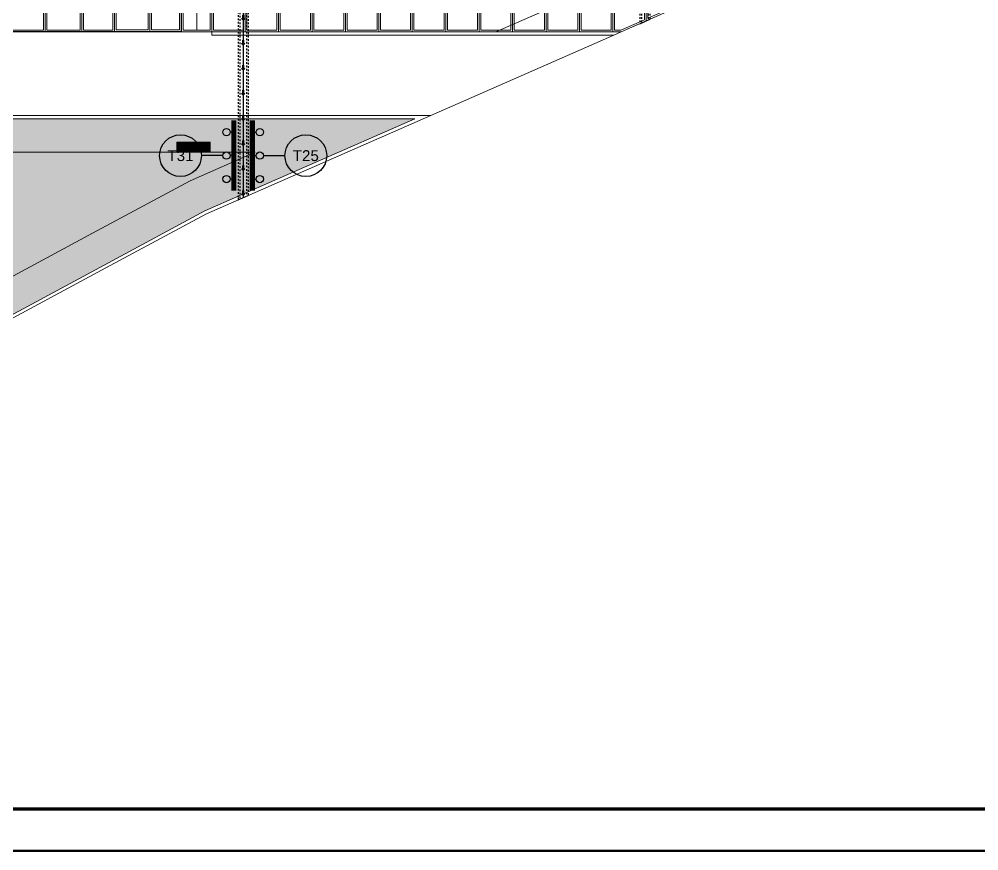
# Model space of a CAD drawing. Header units: metres. Extents: x 349703 to 349913, y 9282546 to 9282694.
# Drawn here: x 349760.4 to 349817.8, y 9282546 to 9282595.7 of the extents above; entities that cross this region are included whole.
import ezdxf
from ezdxf.enums import TextEntityAlignment as Align

# ---------------------------------------------------------------- set-up
doc = ezdxf.new("R2010")
doc.units = ezdxf.units.M
doc.header["$LTSCALE"] = 0.25
doc.linetypes.add('01 nivel$0$HIDDEN2', pattern=[0.1875, 0.125, -0.0625])
for name, color, linetype, lineweight in [('.', 7, 'Continuous', 0), ('0_ CUNETAS', 160, 'Continuous', 5), ('AREA-VERDE', 3, 'CONTINUOUS', 9), ('ARQ-FONDO', 253, 'CONTINUOUS', 9), ('CUNETAS-RED', 5, 'CONTINUOUS', 18), ('LLORAD-SIMB', 1, 'CONTINUOUS', 25), ('LLORAD-TEXTO', 1, 'CONTINUOUS', 25), ('LLORAD-TRAMO', 1, 'CONTINUOUS', 70), ('MARCO', 7, 'CONTINUOUS', 50)]:
    doc.layers.add(name, color=color, linetype=linetype, lineweight=lineweight)
doc.styles.get("Standard").update_dxf_attribs({"font": 'arial.ttf'})

# ---------------------------------------------------------------- blocks, each defined once
blk = doc.blocks.new('PISO ENTRADA')
at = {"layer": 'ARQ-FONDO', "lineweight": 0}
for points in [[(349854.199, 9282596.99), (349850.213, 9282600.335), (349850.213, 9282601.756), (349839.419, 9282601.756), (349839.419, 9282600.335), (349835.433, 9282596.99), (349835.433, 9282594.99), (349854.197, 9282594.99), (349854.197, 9282596.99)], [(349839.439, 9282600.325), (349837.902, 9282599.036)]]:
    blk.add_lwpolyline(points, dxfattribs=at)
blk.add_lwpolyline([(349854.177, 9282596.982), (349850.193, 9282600.325), (349850.193, 9282601.736), (349839.439, 9282601.736), (349839.439, 9282600.325), (349835.453, 9282596.981), (349835.453, 9282595.01), (349854.177, 9282595.01)], close=True, dxfattribs=at)
at = {"layer": 'ARQ-FONDO', "flags": 128}
for points in [[(349839.439, 9282601.736), (349841.639, 9282601.736), (349841.639, 9282599.036), (349839.439, 9282599.036)], [(349841.639, 9282601.736), (349843.839, 9282601.736), (349843.839, 9282599.036), (349841.639, 9282599.036)], [(349843.839, 9282601.736), (349846.039, 9282601.736), (349846.039, 9282599.036), (349843.839, 9282599.036)], [(349846.039, 9282601.736), (349848.239, 9282601.736), (349848.239, 9282599.036), (349846.039, 9282599.036)], [(349848.239, 9282601.736), (349850.193, 9282601.736), (349850.193, 9282599.036), (349848.239, 9282599.036)], [(349838.177, 9282599.136), (349839.339, 9282600.111), (349839.339, 9282599.136)], [(349851.456, 9282599.136), (349850.293, 9282600.111), (349850.293, 9282599.136)], [(349839.439, 9282599.036), (349841.639, 9282599.036), (349841.639, 9282596.336), (349839.439, 9282596.336)], [(349841.639, 9282599.036), (349843.839, 9282599.036), (349843.839, 9282596.336), (349841.639, 9282596.336)], [(349843.839, 9282599.036), (349846.039, 9282599.036), (349846.039, 9282596.336), (349843.839, 9282596.336)], [(349846.039, 9282599.036), (349848.239, 9282599.036), (349848.239, 9282596.336), (349846.039, 9282596.336)], [(349848.239, 9282599.036), (349850.193, 9282599.036), (349850.193, 9282596.336), (349848.239, 9282596.336)], [(349839.439, 9282596.336), (349841.639, 9282596.336), (349841.639, 9282595.01), (349839.439, 9282595.01)], [(349841.639, 9282596.336), (349843.839, 9282596.336), (349843.839, 9282595.01), (349841.639, 9282595.01)], [(349843.839, 9282596.336), (349846.039, 9282596.336), (349846.039, 9282595.01), (349843.839, 9282595.01)], [(349846.039, 9282596.336), (349848.239, 9282596.336), (349848.239, 9282595.01), (349846.039, 9282595.01)], [(349848.239, 9282596.336), (349850.193, 9282596.336), (349850.193, 9282595.01), (349848.239, 9282595.01)]]:
    blk.add_lwpolyline(points, close=True, dxfattribs=at)
for points in [[(349839.539, 9282601.636), (349841.539, 9282601.636), (349841.539, 9282599.136), (349839.539, 9282599.136), (349839.539, 9282601.636)], [(349841.739, 9282601.636), (349843.739, 9282601.636), (349843.739, 9282599.136), (349841.739, 9282599.136), (349841.739, 9282601.636)], [(349843.939, 9282601.636), (349845.939, 9282601.636), (349845.939, 9282599.136), (349843.939, 9282599.136), (349843.939, 9282601.636)], [(349846.139, 9282601.636), (349848.139, 9282601.636), (349848.139, 9282599.136), (349846.139, 9282599.136), (349846.139, 9282601.636)], [(349848.339, 9282601.636), (349850.093, 9282601.636), (349850.093, 9282599.136), (349848.339, 9282599.136), (349848.339, 9282601.636)], [(349839.439, 9282599.036), (349837.902, 9282599.036)], [(349839.539, 9282598.936), (349841.539, 9282598.936), (349841.539, 9282596.436), (349839.539, 9282596.436), (349839.539, 9282598.936)], [(349841.739, 9282598.936), (349843.739, 9282598.936), (349843.739, 9282596.436), (349841.739, 9282596.436), (349841.739, 9282598.936)], [(349843.939, 9282598.936), (349845.939, 9282598.936), (349845.939, 9282596.436), (349843.939, 9282596.436), (349843.939, 9282598.936)], [(349846.139, 9282598.936), (349848.139, 9282598.936), (349848.139, 9282596.436), (349846.139, 9282596.436), (349846.139, 9282598.936)], [(349848.339, 9282598.936), (349850.093, 9282598.936), (349850.093, 9282596.436), (349848.339, 9282596.436), (349848.339, 9282598.936)], [(349850.193, 9282599.036), (349851.73, 9282599.036)], [(349839.539, 9282596.236), (349841.539, 9282596.236), (349841.539, 9282595.09), (349839.539, 9282595.09), (349839.539, 9282596.236)], [(349841.739, 9282596.236), (349843.739, 9282596.236), (349843.739, 9282595.09), (349841.739, 9282595.09), (349841.739, 9282596.236)], [(349843.939, 9282596.236), (349845.939, 9282596.236), (349845.939, 9282595.09), (349843.939, 9282595.09), (349843.939, 9282596.236)], [(349846.139, 9282596.236), (349848.139, 9282596.236), (349848.139, 9282595.09), (349846.139, 9282595.09), (349846.139, 9282596.236)], [(349848.339, 9282596.236), (349850.093, 9282596.236), (349850.093, 9282595.09), (349848.339, 9282595.09), (349848.339, 9282596.236)]]:
    blk.add_lwpolyline(points, dxfattribs=at)
at = {"layer": 'ARQ-FONDO'}
for points in [[(349837.339, 9282598.563), (349837.339, 9282596.436), (349837.339, 9282596.336), (349839.439, 9282596.336), (349839.439, 9282599.036), (349837.902, 9282599.036), (349837.339, 9282598.563)], [(349852.293, 9282598.563), (349852.293, 9282596.436), (349852.293, 9282596.336), (349850.193, 9282596.336), (349850.193, 9282599.036), (349851.73, 9282599.036), (349852.293, 9282598.563)], [(349837.339, 9282598.563), (349837.339, 9282596.336), (349835.453, 9282596.336), (349835.453, 9282596.981), (349837.339, 9282598.563)], [(349852.293, 9282598.563), (349852.293, 9282596.336), (349854.179, 9282596.336), (349854.179, 9282596.981), (349852.293, 9282598.563)]]:
    blk.add_lwpolyline(points, dxfattribs=at)
for points in [[(349837.439, 9282598.496), (349837.439, 9282596.436), (349839.339, 9282596.436), (349839.339, 9282598.936), (349837.975, 9282598.936)], [(349837.239, 9282598.349), (349837.239, 9282596.436), (349835.553, 9282596.436), (349835.553, 9282596.934)], [(349852.393, 9282598.349), (349852.393, 9282596.436), (349854.079, 9282596.436), (349854.079, 9282596.934)], [(349837.339, 9282596.336), (349839.439, 9282596.336), (349839.439, 9282595.01), (349837.339, 9282595.01)], [(349852.293, 9282596.336), (349850.193, 9282596.336), (349850.193, 9282595.01), (349852.293, 9282595.01)], [(349837.239, 9282596.236), (349835.553, 9282596.236), (349835.553, 9282595.11), (349837.239, 9282595.11)], [(349837.439, 9282596.236), (349839.339, 9282596.236), (349839.339, 9282595.11), (349837.439, 9282595.11)], [(349852.193, 9282596.236), (349850.293, 9282596.236), (349850.293, 9282595.11), (349852.193, 9282595.11)], [(349852.393, 9282596.236), (349854.079, 9282596.236), (349854.079, 9282595.11), (349852.393, 9282595.11)]]:
    blk.add_lwpolyline(points, close=True, dxfattribs=at)
blk = doc.blocks.new('vereda2298')
at = {"layer": 'ARQ-FONDO', "lineweight": 0, "elevation": -261.841}
blk.add_lwpolyline([(349787.408, 9282415.076), (349787.408, 9282413.076), (349804.401, 9282413.076), (349811.899, 9282413.076), (349815.09, 9282414.47), (349819.638, 9282416.455), (349820.733, 9282416.933), (349826.638, 9282418.69), (349831.496, 9282418.053), (349831.496, 9282419.842), (349819.989, 9282419.842), (349819.702, 9282419.757), (349808.98, 9282415.076), (349787.408, 9282415.076)], dxfattribs=at)
at = {"layer": 'ARQ-FONDO', "elevation": -261.841}
for points in [[(349817.409, 9282418.755), (349817.409, 9282415.482), (349819.409, 9282416.355), (349819.409, 9282419.629), (349817.409, 9282418.755)], [(349819.409, 9282419.629), (349819.409, 9282416.355), (349820.733, 9282416.933), (349821.409, 9282417.134), (349821.409, 9282419.842), (349819.989, 9282419.842), (349819.409, 9282419.629)], [(349821.409, 9282419.842), (349821.409, 9282417.134), (349823.409, 9282417.729), (349823.409, 9282419.842), (349821.409, 9282419.842)], [(349823.409, 9282419.842), (349823.409, 9282417.729), (349825.409, 9282418.324), (349825.409, 9282419.842), (349823.409, 9282419.842)], [(349825.409, 9282419.842), (349825.409, 9282418.324), (349826.638, 9282418.69), (349827.409, 9282418.589), (349827.409, 9282419.842), (349825.409, 9282419.842)], [(349827.409, 9282419.842), (349827.409, 9282418.589), (349829.409, 9282418.327), (349829.409, 9282419.842), (349827.409, 9282419.842)], [(349829.409, 9282419.842), (349829.409, 9282418.327), (349831.496, 9282418.053), (349831.496, 9282419.843), (349829.409, 9282419.842)], [(349815.409, 9282417.882), (349815.409, 9282414.609), (349817.409, 9282415.482), (349817.409, 9282418.755), (349815.409, 9282417.882)], [(349813.409, 9282417.009), (349813.409, 9282413.736), (349815.409, 9282414.609), (349815.409, 9282417.882), (349813.409, 9282417.009)], [(349811.409, 9282416.136), (349811.409, 9282413.076), (349811.899, 9282413.076), (349813.409, 9282413.736), (349813.409, 9282417.009), (349811.409, 9282416.136)], [(349809.409, 9282415.263), (349809.409, 9282413.076), (349811.409, 9282413.076), (349811.409, 9282416.136), (349809.409, 9282415.263)], [(349787.408, 9282415.076), (349787.408, 9282413.076), (349789.408, 9282413.076), (349789.408, 9282415.076), (349787.408, 9282415.076)], [(349789.408, 9282415.075), (349789.408, 9282413.076), (349791.408, 9282413.076), (349791.408, 9282415.076), (349789.408, 9282415.075)], [(349791.408, 9282415.075), (349791.408, 9282413.076), (349793.408, 9282413.076), (349793.408, 9282415.076), (349791.408, 9282415.075)], [(349793.408, 9282415.075), (349793.408, 9282413.076), (349795.408, 9282413.076), (349795.408, 9282415.076), (349793.408, 9282415.075)], [(349795.408, 9282415.075), (349795.408, 9282413.076), (349797.408, 9282413.076), (349797.408, 9282415.076), (349795.408, 9282415.075)], [(349797.408, 9282415.075), (349797.408, 9282413.076), (349799.408, 9282413.076), (349799.408, 9282415.076), (349797.408, 9282415.075)], [(349799.408, 9282415.075), (349799.408, 9282413.076), (349801.408, 9282413.076), (349801.408, 9282415.076), (349799.408, 9282415.075)], [(349801.408, 9282415.075), (349801.408, 9282413.076), (349803.408, 9282413.076), (349803.408, 9282415.076), (349801.408, 9282415.075)], [(349803.408, 9282415.075), (349803.408, 9282413.076), (349805.408, 9282413.076), (349805.408, 9282415.076), (349803.408, 9282415.075)], [(349805.408, 9282415.075), (349805.408, 9282413.076), (349807.408, 9282413.076), (349807.409, 9282415.076), (349805.408, 9282415.075)], [(349807.409, 9282415.075), (349807.409, 9282413.076), (349809.409, 9282413.076), (349809.409, 9282415.263), (349808.98, 9282415.076), (349807.409, 9282415.075)]]:
    blk.add_lwpolyline(points, dxfattribs=at)
for points in [[(349817.509, 9282418.69), (349817.509, 9282415.635), (349819.309, 9282416.421), (349819.309, 9282419.476)], [(349819.509, 9282419.559), (349819.509, 9282416.508), (349820.699, 9282417.028), (349821.309, 9282417.209), (349821.309, 9282419.742), (349820.006, 9282419.742)], [(349821.509, 9282419.742), (349821.509, 9282417.268), (349823.309, 9282417.804), (349823.309, 9282419.742)], [(349823.509, 9282419.742), (349823.509, 9282417.863), (349825.309, 9282418.399), (349825.309, 9282419.742)], [(349825.509, 9282419.742), (349825.509, 9282418.458), (349826.63, 9282418.792), (349827.309, 9282418.703), (349827.309, 9282419.742)], [(349827.509, 9282419.742), (349827.509, 9282418.677), (349829.309, 9282418.441), (349829.309, 9282419.742)], [(349829.509, 9282419.742), (349829.509, 9282418.415), (349831.396, 9282418.167), (349831.396, 9282419.743)], [(349815.509, 9282417.817), (349815.509, 9282414.762), (349817.309, 9282415.547), (349817.309, 9282418.603)], [(349813.509, 9282416.944), (349813.509, 9282413.888), (349815.309, 9282414.674), (349815.309, 9282417.729)], [(349811.509, 9282416.07), (349811.509, 9282413.176), (349811.878, 9282413.176), (349813.309, 9282413.801), (349813.309, 9282416.856)], [(349809.509, 9282415.197), (349809.509, 9282413.176), (349811.309, 9282413.176), (349811.309, 9282415.983)], [(349787.508, 9282414.976), (349787.508, 9282413.176), (349789.308, 9282413.176), (349789.308, 9282414.976)], [(349789.508, 9282414.975), (349789.508, 9282413.176), (349791.308, 9282413.176), (349791.308, 9282414.976)], [(349791.508, 9282414.975), (349791.508, 9282413.176), (349793.308, 9282413.176), (349793.308, 9282414.976)], [(349793.508, 9282414.975), (349793.508, 9282413.176), (349795.308, 9282413.176), (349795.308, 9282414.976)], [(349795.508, 9282414.975), (349795.508, 9282413.176), (349797.308, 9282413.176), (349797.308, 9282414.976)], [(349797.508, 9282414.975), (349797.508, 9282413.176), (349799.308, 9282413.176), (349799.308, 9282414.976)], [(349799.508, 9282414.975), (349799.508, 9282413.176), (349801.308, 9282413.176), (349801.308, 9282414.976)], [(349801.508, 9282414.975), (349801.508, 9282413.176), (349803.308, 9282413.176), (349803.308, 9282414.976)], [(349803.508, 9282414.975), (349803.508, 9282413.176), (349805.308, 9282413.176), (349805.308, 9282414.976)], [(349805.508, 9282414.975), (349805.508, 9282413.176), (349807.308, 9282413.176), (349807.309, 9282414.976)], [(349807.509, 9282414.975), (349807.509, 9282413.176), (349809.309, 9282413.176), (349809.309, 9282415.11), (349809.001, 9282414.976)]]:
    blk.add_lwpolyline(points, close=True, dxfattribs=at)
blk = doc.blocks.new('*U2193')
at = {"layer": '.', "lineweight": 30}
h = blk.add_hatch(color=1, dxfattribs=at)
h.dxf.hatch_style = 1
h.paths.add_polyline_path([(-0.025, -0.05), (-0.1, -0.05), (0, -0.15), (0.1, -0.05), (0.025, -0.05), (0.025, 0.15), (-0.025, 0.15)])
at = {"layer": '0_ CUNETAS', "color": 1, "lineweight": 30}
blk.add_lwpolyline([(-0.1, -0.05), (-0.025, -0.05), (-0.025, 0.15), (0.025, 0.15), (0.025, -0.05), (0.1, -0.05), (0, -0.15)], close=True, dxfattribs=at)
blk = doc.blocks.new('*U2190')
at = {"layer": '0_ CUNETAS', "color": 0, "linetype": 'ByBlock', "lineweight": -2, "transparency": 16777216}
for p in [(0, 10.5), (0, 9), (0, 7.5), (0, 6), (0, 4.5), (0, 3), (0, 1.5), (0, 0)]:
    blk.add_blockref('*U2193', p, dxfattribs=at)
blk = doc.blocks.new('drenaje')
at = {"layer": 'CUNETAS-RED', "linetype": '01 nivel$0$HIDDEN2', "lineweight": 30}
for p, q in [((55.365, -34.147), (55.365, -90.47)), ((55.465, -34.189), (55.465, -90.556)), ((55.865, -34.354), (55.865, -90.38)), ((55.965, -34.396), (55.965, -90.337)), ((79.395, -69.071), (79.395, -80.061)), ((79.495, -69.071), (79.495, -80.017)), ((79.895, -69.071), (79.895, -79.842)), ((79.995, -69.071), (79.995, -79.799)), ((55.365, -90.599), (55.965, -90.337)), ((55.365, -90.47), (55.365, -90.599))]:
    blk.add_line(p, q, dxfattribs=at)
at = {"layer": 'CUNETAS-RED', "lineweight": 30, "flags": 128}
blk.add_lwpolyline([(79.395, -80.061), (79.995, -79.799)], dxfattribs=at)
at = {"layer": 'CUNETAS-RED', "lineweight": 0}
blk.add_blockref('*U2190', (55.662, -90.197), dxfattribs=at)
blk = doc.blocks.new('BANCA PATIOS')
at = {"layer": 'ARQ-FONDO', "flags": 128}
for points in [[(348211.586, 9282636.853), (348213.586, 9282636.853), (348213.586, 9282637.453), (348211.586, 9282637.453), (348211.586, 9282636.853)], [(348211.636, 9282637.453), (348211.636, 9282636.853)], [(348211.686, 9282637.453), (348211.686, 9282636.853)], [(348211.736, 9282637.453), (348211.736, 9282636.853)], [(348211.786, 9282637.453), (348211.786, 9282636.853)], [(348211.836, 9282637.453), (348211.836, 9282636.853)], [(348211.886, 9282637.453), (348211.886, 9282636.853)], [(348211.936, 9282637.453), (348211.936, 9282636.853)], [(348211.986, 9282637.453), (348211.986, 9282636.853)], [(348212.036, 9282637.453), (348212.036, 9282636.853)], [(348212.086, 9282637.453), (348212.086, 9282636.853)], [(348212.136, 9282637.453), (348212.136, 9282636.853)], [(348212.186, 9282637.453), (348212.186, 9282636.853)], [(348212.236, 9282637.453), (348212.236, 9282636.853)], [(348212.286, 9282637.453), (348212.286, 9282636.853)], [(348212.336, 9282637.453), (348212.336, 9282636.853)], [(348212.386, 9282637.453), (348212.386, 9282636.853)], [(348212.436, 9282637.453), (348212.436, 9282636.853)], [(348212.486, 9282637.453), (348212.486, 9282636.853)], [(348212.536, 9282637.453), (348212.536, 9282636.853)], [(348212.586, 9282637.453), (348212.586, 9282636.853)], [(348212.636, 9282637.453), (348212.636, 9282636.853)], [(348212.686, 9282637.453), (348212.686, 9282636.853)], [(348212.736, 9282637.453), (348212.736, 9282636.853)], [(348212.786, 9282637.453), (348212.786, 9282636.853)], [(348212.836, 9282637.453), (348212.836, 9282636.853)], [(348212.886, 9282637.453), (348212.886, 9282636.853)], [(348212.936, 9282637.453), (348212.936, 9282636.853)], [(348212.986, 9282637.453), (348212.986, 9282636.853)], [(348213.036, 9282637.453), (348213.036, 9282636.853)], [(348213.086, 9282637.453), (348213.086, 9282636.853)], [(348213.136, 9282637.453), (348213.136, 9282636.853)], [(348213.186, 9282637.453), (348213.186, 9282636.853)], [(348213.236, 9282637.453), (348213.236, 9282636.853)], [(348213.286, 9282637.453), (348213.286, 9282636.853)], [(348213.336, 9282637.453), (348213.336, 9282636.853)], [(348213.386, 9282637.453), (348213.386, 9282636.853)], [(348213.436, 9282637.453), (348213.436, 9282636.853)], [(348213.486, 9282637.453), (348213.486, 9282636.853)], [(348213.536, 9282637.453), (348213.536, 9282636.853)]]:
    blk.add_lwpolyline(points, dxfattribs=at)

msp = doc.modelspace()

# ---------------------------------------------------------------- hatches: boundary and pattern name
at = {"layer": 'AREA-VERDE', "lineweight": 0, "true_color": 0xc4e4b2, "transparency": 33554687}
h = msp.add_hatch(color=3, dxfattribs=at)
h.dxf.hatch_style = 1
h.paths.add_polyline_path([(349784.097, 9282589.79), (349737.205, 9282589.79, 0.354782), (349731.161, 9282584.633), (349731.161, 9282564.238), (349738.751, 9282566.626), (349745.829, 9282570.439), (349765.763, 9282581.178), (349771.534, 9282584.287)])
h.paths.add_polyline_path([(349774.546, 9282587.79), (349770.657, 9282586.086), (349764.815, 9282582.938), (349744.88, 9282572.2), (349737.97, 9282568.477), (349733.161, 9282566.964), (349733.161, 9282584.432, -0.342532), (349737.232, 9282587.79)], flags=16)
at = {"layer": 'AREA-VERDE', "lineweight": 0, "true_color": 0xc4e4b2, "transparency": 33554610}
h = msp.add_hatch(color=3, dxfattribs=at)
h.dxf.hatch_style = 1
h.paths.add_polyline_path([(349770.657, 9282586.086), (349774.546, 9282587.79), (349737.232, 9282587.79, 0.342532), (349733.161, 9282584.432), (349733.161, 9282566.964), (349737.97, 9282568.477), (349744.88, 9282572.2), (349764.815, 9282582.938)])

# ---------------------------------------------------------------- linework, layer by layer
at = {"layer": 'ARQ-FONDO', "lineweight": 30}
msp.add_lwpolyline([(349782.304, 9282643.217), (349782.304, 9282641.638), (349782.097, 9282641.431), (349774.01, 9282641.431), (349773.812, 9282641.233), (349773.821, 9282585.07)], dxfattribs=at)
at = {"layer": 'ARQ-FONDO', "flags": 128}
msp.add_lwpolyline([(349771.943, 9282596.989), (349771.943, 9282594.99), (349788.936, 9282594.99), (349796.433, 9282594.99), (349799.625, 9282596.383), (349804.173, 9282598.369), (349805.268, 9282598.847), (349811.173, 9282600.604), (349816.03, 9282599.967), (349816.03, 9282601.756), (349804.523, 9282601.756), (349804.236, 9282601.67), (349793.515, 9282596.989), (349771.943, 9282596.99)], dxfattribs=at)
at = {"layer": 'ARQ-FONDO', "elevation": 261.841, "flags": 128}
msp.add_lwpolyline([(349804.523, 9282601.756), (349804.236, 9282601.67), (349788.936, 9282594.99)], dxfattribs=at)
at = {"layer": 'ARQ-FONDO'}
for points in [[(349771.943, 9282596.336), (349770.136, 9282596.336), (349770.136, 9282594.99), (349771.943, 9282594.99)], [(349771.843, 9282596.236), (349770.236, 9282596.236), (349770.236, 9282595.09), (349771.843, 9282595.09)]]:
    msp.add_lwpolyline(points, close=True, dxfattribs=at)
for points in [[(349771.039, 9282596.236), (349771.039, 9282595.09)], [(349730.961, 9282594.99), (349796.434, 9282594.99)], [(349771.943, 9282594.99), (349771.943, 9282594.79)], [(349771.943, 9282594.79), (349796.009, 9282594.79)], [(349785.052, 9282589.99), (349796.009, 9282594.79)], [(349796.009, 9282594.79), (349796.434, 9282594.99)], [(349730.961, 9282563.966), (349730.997, 9282563.977), (349731.161, 9282564.028), (349738.829, 9282566.441), (349745.924, 9282570.263), (349765.858, 9282581.002), (349771.622, 9282584.107), (349785.052, 9282589.99)], [(349731.161, 9282564.238), (349738.751, 9282566.626), (349745.829, 9282570.439), (349765.763, 9282581.178), (349771.534, 9282584.287), (349784.097, 9282589.79)], [(349737.203, 9282589.99), (349785.052, 9282589.99)], [(349737.203, 9282589.79), (349784.097, 9282589.79)], [(349733.161, 9282566.964), (349737.97, 9282568.477), (349744.88, 9282572.2), (349764.815, 9282582.938), (349770.657, 9282586.086), (349774.546, 9282587.79)], [(349737.203, 9282587.79), (349774.546, 9282587.79)]]:
    msp.add_lwpolyline(points, dxfattribs=at)
at = {"layer": 'LLORAD-SIMB'}
for p, q in [((349773.27, 9282588.988), (349773.04, 9282588.988)), ((349774.37, 9282588.988), (349774.6, 9282588.988)), ((349773.27, 9282587.585), (349773.04, 9282587.585)), ((349774.37, 9282587.585), (349774.6, 9282587.585)), ((349773.27, 9282586.182), (349773.04, 9282586.182)), ((349774.37, 9282586.182), (349774.6, 9282586.182))]:
    msp.add_line(p, q, dxfattribs=at)
for centre in [(349772.82, 9282588.988), (349774.82, 9282588.988), (349772.82, 9282587.585), (349774.82, 9282587.585), (349772.82, 9282586.182), (349774.82, 9282586.182)]:
    msp.add_circle(centre, 0.22, dxfattribs=at)
at = {"layer": 'LLORAD-TEXTO'}
for p, q in [((349772.57, 9282587.585), (349771.32, 9282587.585)), ((349775.07, 9282587.585), (349776.32, 9282587.585))]:
    msp.add_line(p, q, dxfattribs=at)
for centre in [(349770.07, 9282587.585), (349777.57, 9282587.585)]:
    msp.add_circle(centre, 1.25, dxfattribs=at)
at = {"layer": 'LLORAD-TRAMO', "const_width": 0.3}
for points in [[(349773.27, 9282589.69), (349773.27, 9282589.442), (349773.27, 9282589.195), (349773.27, 9282588.947), (349773.27, 9282588.699), (349773.27, 9282588.452), (349773.27, 9282588.204), (349773.27, 9282587.956), (349773.27, 9282587.709), (349773.27, 9282587.461), (349773.27, 9282587.214), (349773.27, 9282586.966), (349773.27, 9282586.718), (349773.27, 9282586.471), (349773.27, 9282586.223), (349773.27, 9282585.975), (349773.27, 9282585.728), (349773.27, 9282585.48)], [(349774.37, 9282589.69), (349774.37, 9282589.442), (349774.37, 9282589.195), (349774.37, 9282588.947), (349774.37, 9282588.699), (349774.37, 9282588.452), (349774.37, 9282588.204), (349774.37, 9282587.956), (349774.37, 9282587.709), (349774.37, 9282587.461), (349774.37, 9282587.214), (349774.37, 9282586.966), (349774.37, 9282586.718), (349774.37, 9282586.471), (349774.37, 9282586.223), (349774.37, 9282585.975), (349774.37, 9282585.728), (349774.37, 9282585.48)]]:
    msp.add_lwpolyline(points, dxfattribs=at)
at = {"layer": 'MARCO'}
msp.add_lwpolyline([(349703, 9282546), (349913.25, 9282546), (349913.25, 9282694.5), (349703, 9282694.5)], close=True, dxfattribs=at)
at = {"layer": 'MARCO', "const_width": 0.2}
msp.add_lwpolyline([(349709.25, 9282548.5), (349910.75, 9282548.5), (349910.75, 9282692), (349709.25, 9282692)], close=True, dxfattribs=at)

# ---------------------------------------------------------------- block references
at = {"layer": 'ARQ-FONDO'}
for name, p in [('PISO ENTRADA', (-84.062, 0)), ('vereda2298', (-15.465, 181.913, 261.841))]:
    msp.add_blockref(name, p, dxfattribs=at)
at = {"layer": 'ARQ-FONDO', "rotation": 180}
msp.add_blockref('BANCA PATIOS', (697983.439, 18565225.243), dxfattribs=at)
at = {"layer": 'CUNETAS-RED', "lineweight": 30}
msp.add_blockref('drenaje', (349718.156, 9282675.538), dxfattribs=at)

# ---------------------------------------------------------------- texts
at = {"layer": 'LLORAD-TEXTO'}
for s, p in [('T31', (349770.07, 9282587.585)), ('T25', (349777.57, 9282587.585))]:
    msp.add_text(s, height=0.65, dxfattribs=at).set_placement(p, align=Align.MIDDLE_CENTER)

doc.saveas('drawing.dxf')
